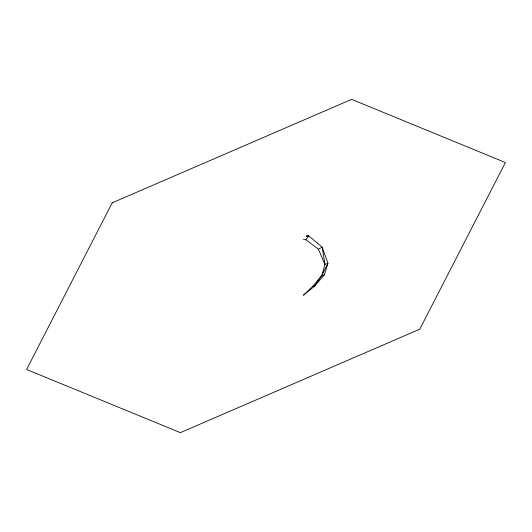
<?xml version="1.0" encoding="UTF-8"?>
<svg xmlns="http://www.w3.org/2000/svg" width="532" height="532" viewBox="0 0 532 532"><rect width="100%" height="100%" fill="white"/><g stroke="black" fill="none" stroke-linecap="round" stroke-linejoin="round"><path stroke-width="0.8" d="M303.373 239.693L305.82 239.666L318.389 249.189L322.159 247.167L327.925 263.267L321.927 275.377L312.789 286.243L303.533 295.107L314.179 286.535L321.927 275.377L324.939 264.364L322.159 247.167L308.76 235.876L306.292 235.842M312.789 286.243L314.179 286.535L324.394 274.864L327.925 263.267L324.939 264.364L318.389 249.189M305.82 239.666L308.76 235.876L306.346 236.268M303.533 295.107L304.789 294.023M321.927 275.377L324.394 274.864M112.212 202.825L26.6 369.474L180.388 432.649L419.788 329.175L505.4 162.526L351.612 99.351L112.212 202.825"/></g></svg>
